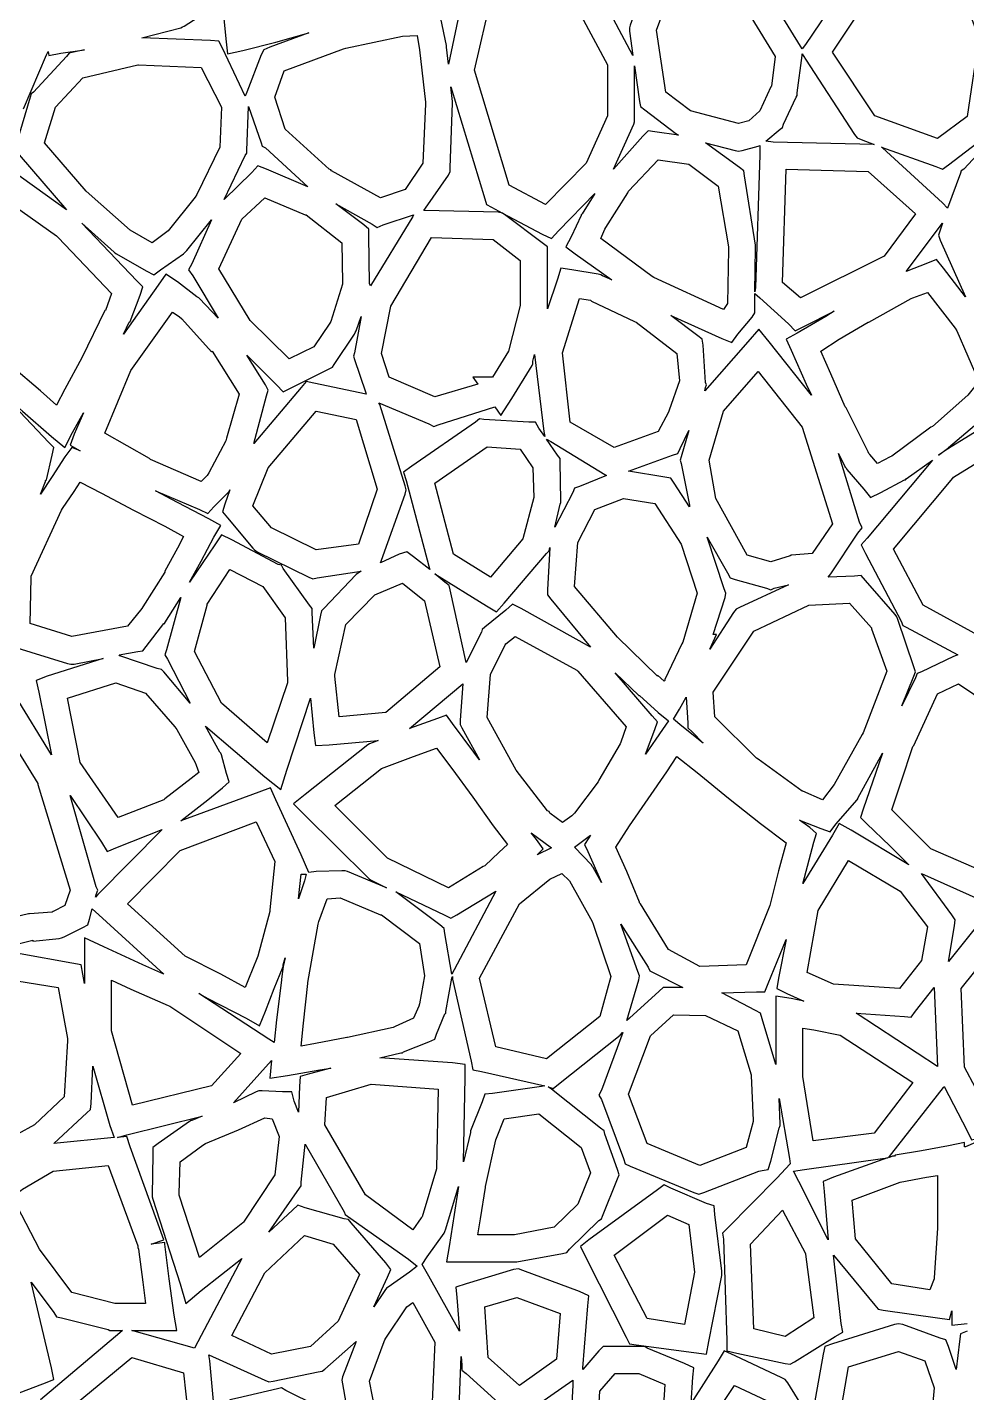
# Model space of a CAD drawing. Extents: x 0 to 84.1, y 0 to 54.9.
# Drawn here: x 31.41 to 41.2, y 13.55 to 27.77 of the extents above; entities that cross this region are included whole.
import ezdxf

# ---------------------------------------------------------------- set-up
doc = ezdxf.new("R2010")
doc.units = 0
doc.layers.add('Layer_1', color=7, linetype='CONTINUOUS')

msp = doc.modelspace()

# ---------------------------------------------------------------- linework, layer by layer
at = {"layer": 'Layer_1', "color": 7}
for points in [[(40.816389, 28.695038), (40.895764, 28.606843), (41.036875, 28.439274), (41.036875, 28.430468), (41.327917, 27.663177), (41.204444, 26.842771), (40.895764, 26.613465), (40.243125, 26.85159), (39.802153, 27.513049), (40.340139, 28.324437), (40.348944, 28.333243), (40.631166, 28.553729), (40.816375, 28.69484), (40.816389, 28.695038)], [(37.932431, 28.456969), (37.923625, 28.43933), (37.69432, 27.795511), (37.685514, 27.769066), (37.685514, 27.733789), (37.720792, 27.478025), (37.403292, 28.077747), (37.376848, 28.130664), (37.315112, 28.148303), (37.271015, 28.157108), (37.297459, 28.165913), (37.59732, 28.21001), (37.641417, 28.21001), (37.667861, 28.236455), (37.932445, 28.456941), (37.932431, 28.456969)], [(40.066736, 28.404081), (39.519931, 27.592692), (39.484653, 27.548594), (39.467014, 27.575039), (38.964306, 28.395247), (39.405278, 28.095386), (39.475833, 28.042469), (39.555208, 28.086566), (39.749236, 28.1924), (39.758041, 28.201205), (40.066722, 28.404052), (40.066736, 28.404081)], [(33.425694, 28.18334), (33.478611, 27.654174), (33.49625, 27.495424), (33.655, 27.530702), (33.998958, 27.618896), (34.342917, 27.71591), (33.937222, 27.565979), (33.875486, 27.539535), (33.849042, 27.486618), (33.699111, 27.098563), (33.681472, 27.054466), (33.443347, 27.557174), (33.40807, 27.62773), (33.319875, 27.636535), (32.6055, 27.662979), (33.011195, 27.768812), (33.028834, 27.777618), (33.046472, 27.786423), (33.337514, 27.971631), (33.381611, 27.998076), (33.39925, 28.059812), (33.425694, 28.183284), (33.425694, 28.18334)], [(35.992139, 28.29812), (35.798111, 27.389717), (35.780472, 27.566106), (35.780472, 27.574912), (35.780472, 27.583717), (35.718736, 27.865939)], [(38.152917, 28.245062), (38.761458, 28.192146), (39.202431, 27.468951), (39.167153, 27.160271), (39.158347, 27.151465), (39.043695, 26.904521), (38.929042, 26.798688), (38.823209, 26.772243), (38.3205, 26.904535), (38.064736, 27.098563), (37.967722, 27.742382), (38.152931, 28.245091), (38.152917, 28.245062)], [(36.247917, 28.095174), (37.182778, 27.892327), (37.456181, 27.380799), (37.456181, 26.851633), (37.235694, 26.357744), (36.812361, 25.925591), (36.433125, 26.128438), (36.071528, 27.327883), (36.247917, 28.095174), (36.247917, 28.095174)], [(35.471806, 27.689466), (35.49825, 27.539535), (35.559986, 26.99273), (35.559986, 26.983924), (35.559986, 26.975119), (35.533542, 26.357758), (35.348333, 26.084355), (35.092569, 25.996161), (34.581042, 26.278383), (34.572236, 26.287188), (34.554597, 26.295993), (34.095986, 26.710507), (33.990153, 27.045646), (34.087167, 27.319049), (34.704528, 27.548355), (34.730972, 27.55716), (35.321875, 27.680632), (35.471806, 27.689437), (35.471806, 27.689466)], [(32.005764, 27.539549), (31.891111, 27.513105), (31.847014, 27.5043), (31.82057, 27.469022), (31.476611, 27.098605), (31.450167, 27.080966), (31.441362, 27.045689), (31.300251, 26.578258)], [(31.370792, 26.92216), (31.608917, 27.486604), (31.626556, 27.521882), (31.635361, 27.477785), (31.758834, 27.504229), (32.005778, 27.539507), (32.005764, 27.539549)], [(39.484653, 27.495466), (39.519931, 27.442549), (40.031458, 26.657619), (40.057903, 26.622341), (40.102, 26.604702), (40.234291, 26.551786), (39.184778, 26.57823), (39.105403, 26.587035), (39.255333, 26.710507), (39.281777, 26.728146), (39.290583, 26.763424), (39.422874, 27.045646), (39.43168, 27.063285), (39.43168, 27.089729), (39.484596, 27.477785), (39.484596, 27.495424), (39.484653, 27.495466)], [(32.561389, 27.380799), (32.570194, 27.380799), (33.222833, 27.354355), (33.4345, 26.939841), (33.416861, 26.525327), (33.178736, 26.031438), (33.161097, 26.004994), (32.878875, 25.652216), (32.711305, 25.528744), (32.482, 25.661036), (32.023389, 26.06673), (31.591236, 26.569439), (31.705889, 26.939855), (31.988111, 27.248536), (32.561375, 27.380827), (32.561389, 27.380799)], [(37.738403, 27.371994), (37.791319, 27.001577), (37.800125, 26.948661), (37.844222, 26.913383), (38.170541, 26.666438), (38.196986, 26.648799), (37.950041, 26.684077), (37.879486, 26.692883), (37.826569, 26.639966), (37.517888, 26.296008), (37.729555, 26.763438), (37.73836, 26.789882), (37.73836, 26.82516), (37.73836, 27.371966), (37.738403, 27.371994)], [(41.574861, 27.389605), (42.015833, 26.498841), (42.033472, 26.463563), (41.601319, 26.631132), (41.513125, 26.657577), (41.451389, 26.59584), (41.169167, 26.295979), (41.142722, 26.27834), (41.133917, 26.251896), (41.001625, 25.890299), (40.948709, 25.943216), (40.322528, 26.51648), (40.313723, 26.525285), (40.878167, 26.322438), (40.948723, 26.295993), (41.010459, 26.340091), (41.424973, 26.657591), (41.46907, 26.692868), (41.477875, 26.745785), (41.574889, 27.389605), (41.574861, 27.389605)], [(35.824583, 27.151451), (36.177361, 25.987285), (36.195, 25.925549), (36.247917, 25.899104), (36.362569, 25.837368), (36.777083, 25.616882), (36.874097, 25.572785), (36.944653, 25.65216), (37.323889, 26.040215), (37.191597, 25.828549), (37.182792, 25.819743), (37.182792, 25.810938), (37.076959, 25.590452), (37.024042, 25.484619), (37.121056, 25.414063), (37.500292, 25.14066), (37.403278, 25.184758), (37.385639, 25.193563), (37.359195, 25.202368), (37.085792, 25.246465), (36.971139, 25.264104), (36.935862, 25.149452), (36.830028, 24.840771), (36.830028, 25.414035), (36.830028, 25.48459), (36.777112, 25.528688), (36.397875, 25.81091), (36.362598, 25.837354), (36.3185, 25.846159), (35.551209, 25.863798), (35.542403, 25.863798), (35.560042, 25.890243), (35.798167, 26.234201), (35.815806, 26.269479), (35.815806, 26.313576), (35.84225, 26.983854), (35.84225, 26.992659), (35.84225, 27.001464), (35.824612, 27.151395), (35.824583, 27.151451)], [(33.716736, 26.948604), (33.849028, 26.569368), (33.857833, 26.53409), (33.893111, 26.516451), (34.334083, 26.110757), (33.90193, 26.295965), (33.813736, 26.331243), (33.752, 26.260687), (33.460958, 25.978465), (33.681444, 26.437076), (33.699083, 26.463521), (33.699083, 26.489965), (33.716722, 26.948576), (33.716736, 26.948604)], [(38.479236, 26.569481), (38.787917, 26.490106), (38.823194, 26.481301), (38.858472, 26.490106), (39.026042, 26.534203), (39.043681, 26.543008), (39.043681, 26.445995), (38.999583, 25.061342), (38.990778, 25.017245), (38.999583, 25.475856), (38.999583, 25.493495), (38.999583, 25.5023), (38.884931, 26.225494), (38.876125, 26.278411), (38.832028, 26.313689), (38.47925, 26.569453), (38.479236, 26.569481)], [(31.326723, 26.445966), (31.820612, 25.872702), (31.123876, 26.366591)], [(37.985347, 26.393134), (38.302847, 26.349037), (38.611528, 26.119732), (38.717361, 25.484732), (38.717361, 25.458287), (38.708556, 24.893843), (38.664444, 24.831937), (37.94125, 25.167076), (37.923611, 25.175882), (37.385625, 25.572757), (37.429722, 25.669771), (37.438528, 25.687409), (37.667833, 26.049007), (37.676667, 26.06666), (37.985347, 26.392979), (37.985347, 26.393134)], [(39.317083, 26.296149), (40.172569, 26.269704), (40.666458, 25.828732), (40.340139, 25.38776), (39.467014, 24.955607), (39.281806, 25.114357), (39.317083, 26.296163), (39.317083, 26.296149)], [(31.079722, 26.049232), (31.714722, 25.599441), (31.732361, 25.581802), (32.287986, 24.999719), (32.22625, 24.82333), (32.217445, 24.82333), (31.97932, 24.329441), (31.802931, 24.003121), (31.714736, 23.835552), (31.547167, 23.985482), (31.247306, 24.241246), (31.2385, 24.250052), (30.815167, 24.646927), (30.806362, 24.655732), (30.647612, 24.84976), (30.824001, 25.572954), (30.824001, 25.58176), (31.079765, 26.04919), (31.079722, 26.049232)], [(33.884306, 25.996118), (34.307639, 25.819729), (34.316444, 25.819729), (34.686861, 25.528688), (34.695666, 25.114174), (34.695666, 25.096535), (34.572194, 24.708479), (34.563389, 24.69084), (34.395819, 24.443896), (34.140055, 24.320424), (33.734361, 24.717299), (33.408041, 25.255285), (33.646166, 25.775632), (33.884291, 25.996118), (33.884306, 25.996118)], [(34.625139, 25.934382), (35.004375, 25.722715), (35.057292, 25.687438), (35.119028, 25.713882), (35.436528, 25.819715), (35.427722, 25.802076), (34.98675, 25.078882), (34.977945, 25.105326), (34.96914, 25.599215), (34.96914, 25.669771), (34.916223, 25.713868), (34.625181, 25.934354), (34.625139, 25.934382)], [(33.328681, 25.766827), (33.125833, 25.308216), (33.090556, 25.24648), (33.134653, 25.184743), (33.399236, 24.743771), (33.205208, 24.946618), (33.196403, 24.955424), (33.178764, 24.964229), (32.975917, 25.122979), (32.852445, 25.202354), (32.77307, 25.087701), (32.411472, 24.576174), (32.473209, 24.699646), (32.482014, 24.708451), (32.587847, 24.981854), (32.614291, 25.070048), (32.552555, 25.131784), (31.979291, 25.731507), (32.31443, 25.431646), (32.323236, 25.42284), (32.340875, 25.414035), (32.649555, 25.237646), (32.72893, 25.193549), (32.799486, 25.246465), (33.037611, 25.414035), (33.05525, 25.431674), (33.072888, 25.449313), (33.328652, 25.766813), (33.328681, 25.766827)], [(40.948681, 25.731549), (40.922236, 25.660993), (40.904597, 25.608077), (40.922236, 25.55516), (41.18682, 24.964257), (40.957514, 25.264118), (40.886959, 25.352313), (40.789945, 25.317035), (40.569459, 25.228841), (40.948695, 25.731549), (40.948681, 25.731549)], [(35.621736, 25.581647), (36.265556, 25.564008), (36.547778, 25.343522), (36.547778, 24.876091), (36.424306, 24.399841), (36.256736, 24.126438), (36.053889, 24.126438), (36.106806, 24.055883), (35.657014, 23.923591), (35.180764, 24.126438), (35.101389, 24.373383), (35.198403, 24.867272), (35.621736, 25.581647), (35.621736, 25.581647)], [(37.165139, 24.946774), (37.279792, 24.929135), (37.288597, 24.920329), (37.738389, 24.708663), (37.756028, 24.699857), (38.179361, 24.373538), (38.205805, 24.091316), (38.099972, 23.782635), (38.091166, 23.764996), (37.985333, 23.562149), (37.526722, 23.39458), (37.068111, 23.659163), (36.988736, 24.382357), (37.165125, 24.946802), (37.165139, 24.946774)], [(38.990764, 24.999662), (39.043681, 24.955565), (39.343542, 24.682162), (39.414097, 24.611607), (39.502292, 24.655704), (39.819792, 24.814454), (39.731597, 24.761537), (39.431736, 24.585148), (39.317083, 24.523412), (39.37, 24.408759), (39.52875, 24.055982), (39.581667, 23.941329), (39.140694, 24.496954), (39.034861, 24.629245), (38.920208, 24.496954), (38.470417, 23.985426), (38.479222, 24.020704), (38.488027, 24.047148), (38.479222, 24.073592), (38.452778, 24.461648), (38.443972, 24.523384), (38.399875, 24.558662), (38.117653, 24.770328), (38.64682, 24.532203), (38.752653, 24.488106), (38.814389, 24.576301), (38.96432, 24.752689), (38.990764, 24.796787), (38.990764, 24.840884), (38.990764, 24.999634), (38.990764, 24.999662)], [(40.789931, 25.008467), (41.080972, 24.638051), (41.098611, 24.611607), (41.327917, 24.08244), (41.213264, 23.941329), (40.842847, 23.615009), (40.825208, 23.606204), (40.419514, 23.306343), (40.401875, 23.297538), (40.269583, 23.226982), (40.190208, 23.323996), (40.181403, 23.332801), (40.172598, 23.35044), (39.943292, 23.809051), (39.934487, 23.817857), (39.784556, 24.161815), (39.678723, 24.39994), (39.872751, 24.523412), (40.172612, 24.699801), (40.181417, 24.699801), (40.622389, 24.946745), (40.640028, 24.955551), (40.789959, 25.008467), (40.789931, 25.008467)], [(32.922986, 24.805521), (32.993542, 24.761424), (33.019986, 24.73498), (33.328666, 24.391022), (33.337472, 24.399827), (33.619694, 23.950035), (33.487402, 23.491424), (33.478597, 23.46498), (33.302208, 23.129841), (33.284569, 23.103397), (33.222833, 23.041661), (32.693666, 23.270966), (32.684861, 23.279772), (32.217431, 23.544355), (32.490833, 24.196994), (32.508472, 24.223438), (32.922986, 24.805521), (32.922986, 24.805521)], [(34.889722, 24.761438), (34.819167, 24.382202), (34.810361, 24.346924), (34.819167, 24.311647), (34.933819, 23.976508), (34.942625, 23.950064), (34.395819, 24.064716), (34.316444, 24.082355), (34.263528, 24.020619), (33.769639, 23.438536), (33.90193, 23.932425), (33.919569, 23.994161), (33.893125, 24.047077), (33.699097, 24.355758), (34.007778, 24.047077), (34.078333, 23.976522), (34.166528, 24.020619), (34.554583, 24.214647), (34.589861, 24.232286), (34.6075, 24.25873), (34.819167, 24.57623), (34.827972, 24.593869), (34.836777, 24.611508), (34.889694, 24.761438), (34.889722, 24.761438)], [(36.697708, 24.364521), (36.794722, 23.561952), (36.803528, 23.509035), (36.741791, 23.597229), (36.706514, 23.658965), (36.635958, 23.658965), (36.168528, 23.68541), (36.12443, 23.694215), (36.080333, 23.658937), (35.418875, 23.200326), (35.33068, 23.13859), (35.357125, 23.050396), (35.59525, 22.159632), (35.604055, 22.124354), (35.436485, 22.256646), (35.36593, 22.309562), (35.286555, 22.283118), (35.092527, 22.194924), (35.101332, 22.221368), (35.348277, 22.909284), (35.357082, 22.953382), (35.348277, 22.997479), (35.083694, 23.844146), (35.074888, 23.861784), (35.595235, 23.641298), (35.648152, 23.614854), (35.692249, 23.632493), (36.283152, 23.817701), (36.344888, 23.729507), (36.459541, 23.905896), (36.671208, 24.249854), (36.680013, 24.267493), (36.680013, 24.293937), (36.697652, 24.364493), (36.697708, 24.364521)], [(39.026042, 24.188189), (39.484653, 23.606105), (39.802153, 22.600689), (39.590486, 22.292008), (39.378819, 22.274369), (39.370014, 22.274369), (39.361209, 22.265564), (39.158362, 22.203828), (38.911417, 22.274383), (38.585098, 22.865286), (38.514542, 23.262161), (38.664473, 23.773689), (39.02607, 24.188203), (39.026042, 24.188189)], [(31.150278, 23.958925), (31.361944, 23.773717), (31.661806, 23.509134), (31.802917, 23.394481), (31.882292, 23.553231), (31.996944, 23.756078), (31.899931, 23.535592), (31.855833, 23.420939), (31.961667, 23.359203), (31.873472, 23.394481), (31.802917, 23.297467), (31.670625, 23.09462), (31.547153, 22.909411), (31.600069, 23.041703), (31.600069, 23.050508), (31.608875, 23.059314), (31.670611, 23.315078), (31.68825, 23.394453), (31.635333, 23.447369), (31.150264, 23.958897), (31.150278, 23.958925)], [(34.422292, 23.773731), (34.836806, 23.685537), (35.057292, 22.962342), (34.863264, 22.389078), (34.422292, 22.327342), (33.954861, 22.556648), (33.760833, 22.785953), (33.919583, 23.182828), (34.422292, 23.773731), (34.422292, 23.773731)], [(41.698333, 23.808952), (41.010417, 23.385619), (40.904583, 23.315064), (41.001597, 23.385619), (41.010403, 23.385619), (41.010403, 23.394424), (41.416097, 23.738383)], [(36.821181, 23.482605), (36.865278, 23.456161), (37.429722, 23.112202), (37.447361, 23.103397), (37.165139, 22.988744), (37.112222, 22.971105), (37.094583, 22.927008), (36.909375, 22.565411), (36.962292, 22.803536), (36.971111, 22.821104), (36.971111, 22.838743), (36.962306, 23.244437), (36.962306, 23.279715), (36.935862, 23.314993), (36.821209, 23.482562), (36.821181, 23.482605)], [(38.302847, 23.570771), (38.223472, 23.297368), (38.214667, 23.26209), (38.223472, 23.226813), (38.311667, 22.79466), (38.311667, 22.777021), (38.152917, 23.023965), (38.117639, 23.076882), (38.055903, 23.085687), (37.676667, 23.147424), (38.135278, 23.314993), (38.188194, 23.332632), (38.214639, 23.385549), (38.302833, 23.570757), (38.302847, 23.570771)], [(41.733611, 23.500244), (41.804167, 23.385591), (41.812972, 23.376786), (42.024639, 22.944633), (42.033444, 22.926994), (42.209833, 22.389008), (41.962888, 21.886299), (41.645388, 21.533522), (41.354347, 21.418869), (40.745805, 21.754008), (40.437125, 22.336091), (41.054486, 23.076924), (41.063291, 23.08573), (41.733569, 23.500244), (41.733611, 23.500244)], [(36.203819, 23.40323), (36.547778, 23.376786), (36.680069, 23.182758), (36.688875, 22.874077), (36.574222, 22.441924), (36.239083, 22.045049), (35.851028, 22.283174), (35.657, 23.024008), (36.203805, 23.403244), (36.203819, 23.40323)], [(39.863889, 23.332674), (39.934444, 23.191563), (39.94325, 23.182758), (39.952055, 23.165119), (40.128444, 22.962272), (40.199, 22.874077), (40.304833, 22.926994), (40.551777, 23.059286), (40.560583, 23.059286), (40.569388, 23.068091), (40.842791, 23.262119), (40.163694, 22.45073), (40.101957, 22.380174), (40.146055, 22.29198), (40.516471, 21.586424), (40.53411, 21.542327), (40.569388, 21.524688), (41.107374, 21.233646), (41.063277, 21.216008), (40.728138, 21.057258), (40.684041, 21.039619), (40.666402, 20.995521), (40.525291, 20.70448), (40.648763, 21.01316), (40.666402, 21.057258), (40.648763, 21.110174), (40.481194, 21.604063), (40.472388, 21.630507), (40.454749, 21.656952), (40.146069, 22.009729), (40.101972, 22.062646), (40.031416, 22.053841), (39.758013, 22.045035), (39.784457, 22.080313), (40.06668, 22.503646), (40.110777, 22.556563), (40.084333, 22.618299), (39.863847, 23.332674), (39.863889, 23.332674)], [(31.961667, 23.032771), (32.182153, 22.918118), (32.517292, 22.741729), (32.843611, 22.57416), (33.037639, 22.468326), (32.975903, 22.344854), (32.843611, 22.106729), (32.843611, 22.097924), (32.614306, 21.736327), (32.6055, 21.718688), (32.45557, 21.533479), (31.873486, 21.427646), (31.441334, 21.559938), (31.450139, 22.036188), (31.450139, 22.053827), (31.767639, 22.741743), (31.776444, 22.759382), (31.899916, 22.935771), (31.961667, 23.032771), (31.961667, 23.032771)], [(33.522708, 22.953466), (33.469792, 22.803536), (33.443347, 22.724161), (33.496264, 22.662425), (33.760847, 22.344925), (33.778486, 22.327286), (33.804931, 22.309647), (34.342917, 22.045064), (34.387014, 22.027425), (34.431111, 22.03623), (34.889722, 22.106786), (34.863278, 22.089147), (34.836834, 22.071508), (34.501695, 21.71873), (34.475251, 21.692286), (34.466445, 21.648189), (34.39589, 21.30423), (34.378251, 21.674647), (34.378251, 21.718744), (34.351807, 21.754022), (34.078404, 22.133258), (34.060765, 22.168536), (34.025487, 22.177341), (33.540418, 22.433105), (33.434584, 22.486022), (33.364029, 22.380188), (33.099446, 21.992133), (33.222918, 22.212619), (33.355209, 22.459563), (33.425765, 22.583036), (33.302293, 22.653591), (32.975973, 22.821161), (32.746668, 22.944633), (33.205279, 22.750605), (33.293473, 22.706508), (33.355209, 22.777063), (33.513959, 22.935813), (33.522765, 22.953452), (33.522708, 22.953466)], [(37.62375, 22.8653), (37.950069, 22.812383), (38.223472, 22.38905), (38.391042, 21.877522), (38.241111, 21.365995), (38.232306, 21.348356), (38.055917, 20.977939), (38.055917, 20.969134), (38.047112, 20.960328), (37.976556, 21.022064), (37.976556, 21.013259), (37.562042, 21.418954), (37.11225, 21.94812), (37.147528, 22.406731), (37.323917, 22.75069), (37.623778, 22.865342), (37.62375, 22.8653)], [(36.856458, 22.353857), (36.830014, 21.912885), (36.830014, 21.859968), (36.865292, 21.815871), (37.279806, 21.313163), (36.556611, 21.718857), (36.468417, 21.762954), (36.397861, 21.701218), (36.177375, 21.524829), (36.150931, 21.498385), (36.142126, 21.471941), (35.983376, 21.154441), (35.815806, 21.912913), (35.807001, 21.95701), (35.762904, 21.992288), (35.65707, 22.080482), (36.195056, 21.745344), (36.30089, 21.683607), (36.380265, 21.771802), (36.821237, 22.292149), (36.847681, 22.318593), (36.856487, 22.353871), (36.856458, 22.353857)], [(38.496875, 22.459676), (38.708542, 22.08926), (38.734986, 22.036343), (38.787903, 22.018704), (39.114222, 21.93051), (39.158319, 21.912871), (39.193597, 21.93051), (39.343528, 21.965787), (38.832, 21.727662), (38.796722, 21.710023), (38.770278, 21.674746), (38.523333, 21.29551), (38.593889, 21.44544), (38.558611, 21.44544), (38.682083, 21.833496), (38.690889, 21.877593), (38.67325, 21.92169), (38.496861, 22.459676), (38.496875, 22.459676)], [(33.522708, 22.124594), (33.866667, 21.948205), (34.095972, 21.621885), (34.122416, 20.960427), (34.122416, 20.942788), (33.91075, 20.316608), (33.4345, 20.731122), (33.152278, 21.269108), (33.284569, 21.754177), (33.284569, 21.762982), (33.522694, 22.12458), (33.522708, 22.124594)], [(35.321875, 21.983327), (35.551181, 21.798119), (35.709931, 21.110202), (35.145486, 20.633952), (34.660417, 20.589855), (34.616319, 21.013189), (34.616319, 21.030827), (34.730972, 21.551175), (35.030833, 21.859855), (35.321875, 21.983327), (35.321875, 21.983327)], [(33.011181, 21.833439), (32.86125, 21.286634), (32.843611, 21.233717), (32.870055, 21.18962), (33.10818, 20.731009), (32.834778, 21.057328), (32.808333, 21.083772), (32.764236, 21.092578), (32.376181, 21.224869), (32.367375, 21.233675), (32.561403, 21.268952), (32.61432, 21.277758), (32.649597, 21.321855), (32.834806, 21.55998), (32.843611, 21.55998), (32.843611, 21.568785), (33.011181, 21.833369), (33.011181, 21.833439)], [(39.978542, 21.771745), (40.207847, 21.515982), (40.207847, 21.507176), (40.366597, 21.066204), (40.119653, 20.422385), (40.110847, 20.404746), (39.819806, 19.884398), (39.696334, 19.725648), (39.493486, 19.813843), (39.484681, 19.813843), (39.02607, 20.148982), (39.008431, 20.157787), (38.576278, 20.58994), (38.558639, 20.845704), (38.981973, 21.480704), (39.555237, 21.754107), (39.97857, 21.771745), (39.978542, 21.771745)], [(31.176736, 21.348271), (31.256111, 21.321827), (31.829375, 21.145438), (31.864653, 21.136633), (31.899931, 21.136633), (32.199792, 21.198369), (31.617708, 21.01316), (31.503056, 20.969063), (31.5295, 20.845591), (31.661791, 20.192952), (31.282555, 20.810313), (31.212, 20.924966), (31.097347, 20.85441), (30.859222, 20.722119), (31.035611, 20.889688), (31.070889, 20.916132), (31.079694, 20.96023), (31.176708, 21.348285), (31.176736, 21.348271)], [(36.494861, 21.427646), (37.138681, 21.074868), (37.147486, 21.066063), (37.650194, 20.48398), (37.597278, 20.32523), (37.588472, 20.307591), (37.367986, 19.928355), (37.359181, 19.910716), (37.112236, 19.584396), (37.085792, 19.557952), (36.988778, 19.487396), (36.856487, 19.58441), (36.847681, 19.602049), (36.830042, 19.610855), (36.503723, 20.034188), (36.203862, 20.580993), (36.23914, 21.030785), (36.38907, 21.339466), (36.397875, 21.348271), (36.494889, 21.427646), (36.494861, 21.427646)], [(32.332083, 20.942605), (32.640764, 20.836771), (32.949444, 20.483994), (32.967083, 20.457549), (33.161111, 20.113591), (33.169916, 20.087147), (33.196361, 20.007772), (33.116986, 19.946036), (32.843583, 19.734369), (32.834778, 19.725564), (32.358528, 19.540355), (31.961653, 20.113619), (31.829361, 20.783897), (32.332069, 20.942647), (32.332083, 20.942605)], [(35.948056, 20.933799), (35.921611, 20.554563), (35.921611, 20.510466), (35.93925, 20.475188), (36.124444, 20.139993), (36.062708, 20.219368), (35.842222, 20.519229), (35.780486, 20.607424), (35.683472, 20.572146), (35.392431, 20.466312), (35.948056, 20.933743), (35.948056, 20.933799)], [(37.535556, 21.048396), (37.7825, 20.810271), (37.791305, 20.810271), (37.985333, 20.633882), (38.091166, 20.545687), (38.02943, 20.457493), (37.853041, 20.201729), (37.950055, 20.457493), (37.9765, 20.536868), (37.923611, 20.598604), (37.535556, 21.048396), (37.535556, 21.048396)], [(41.11625, 20.933799), (41.742431, 20.510466), (41.830625, 19.460952), (41.460208, 18.940605), (40.825208, 19.214008), (40.595903, 19.443313), (40.419514, 19.619702), (40.516528, 19.910744), (40.64, 20.281104), (40.648805, 20.289909), (40.89575, 20.827896), (41.116236, 20.933729), (41.11625, 20.933799)], [(34.360556, 20.783827), (34.395833, 20.422229), (34.413472, 20.289938), (34.554583, 20.298743), (35.066111, 20.34284), (35.004375, 20.316396), (34.977931, 20.307591), (34.960292, 20.298785), (34.307653, 19.778438), (34.184181, 19.681424), (34.298834, 19.566771), (34.960292, 18.914133), (34.977931, 18.896494), (34.99557, 18.887688), (35.15432, 18.808313), (34.748625, 18.975883), (34.722181, 18.984688), (34.686903, 18.984688), (34.42232, 18.975883), (34.342945, 18.967077), (34.26357, 19.152286), (33.998987, 19.72555), (33.94607, 19.849022), (33.822598, 19.804925), (33.011209, 19.505064), (33.293431, 19.72555), (33.443362, 19.849022), (33.513917, 19.910758), (33.487473, 19.998952), (33.434556, 20.19298), (33.425751, 20.210619), (33.416946, 20.219424), (33.267015, 20.492827), (33.884376, 19.963661), (34.051946, 19.831369), (34.113682, 20.034216), (34.360626, 20.783869), (34.360556, 20.783827)], [(38.276389, 20.792632), (38.294028, 20.528049), (38.294028, 20.475132), (38.338125, 20.431035), (38.452778, 20.316382), (38.232292, 20.492771), (38.144097, 20.563326), (38.205833, 20.66916), (38.276389, 20.792632), (38.276389, 20.792632)], [(31.115, 20.54573), (31.520694, 19.893091), (31.520694, 19.884286), (31.855833, 18.781855), (31.802917, 18.623105), (31.679444, 18.561369), (31.670639, 18.552564), (31.432514, 18.534925), (31.423709, 18.534925), (31.159125, 18.473189), (30.912181, 18.534925), (30.550584, 19.064091), (30.541778, 19.08173), (30.347751, 19.443327), (30.189001, 19.734369), (30.35657, 19.901939), (30.594695, 20.140064), (30.6035, 20.140064), (30.973917, 20.466383), (31.115028, 20.545758), (31.115, 20.54573)], [(35.674653, 20.263522), (35.833403, 20.051855), (36.053889, 19.751994), (36.265556, 19.452133), (36.415486, 19.258105), (36.327292, 19.17873), (36.177361, 19.037619), (36.159722, 19.028814), (35.798125, 18.808327), (35.163125, 19.117008), (35.15432, 19.125813), (34.616334, 19.663799), (35.101403, 20.051855), (35.436542, 20.175327), (35.674667, 20.263522), (35.674653, 20.263522)], [(40.3225, 20.210633), (40.251944, 20.007786), (40.119653, 19.62855), (40.093209, 19.540355), (40.154945, 19.478619), (40.401889, 19.240494), (40.595917, 19.046467), (39.996195, 19.408064), (39.872722, 19.478619), (39.802167, 19.355147), (39.493486, 18.852439), (39.511125, 18.914175), (39.608139, 19.284592), (39.634583, 19.372786), (39.564028, 19.434522), (39.458194, 19.513897), (39.678681, 19.425703), (39.775694, 19.390425), (39.837431, 19.4698), (40.057917, 19.725564), (40.066722, 19.734369), (40.066722, 19.743174), (40.322486, 20.210605), (40.3225, 20.210633)], [(38.179375, 20.175384), (38.391042, 20.007814), (38.717361, 19.743231), (39.0525, 19.478648), (39.317083, 19.2758), (39.237708, 18.984759), (39.149514, 18.623161), (39.140709, 18.605523), (38.902584, 18.0058), (38.417514, 17.988161), (38.091195, 18.16455), (37.800153, 18.6408), (37.791348, 18.649606), (37.791348, 18.658411), (37.659056, 18.975911), (37.544403, 19.231675), (37.685514, 19.452161), (37.879542, 19.734383), (38.07357, 20.016605), (38.179403, 20.175355), (38.179375, 20.175384)], [(31.855833, 19.769576), (32.182153, 19.284507), (32.243889, 19.187493), (32.349722, 19.23159), (32.817153, 19.416799), (32.146875, 18.737701), (32.120431, 18.711257), (32.129236, 18.737701), (32.146875, 18.781799), (32.129236, 18.817076), (31.855833, 19.769576), (31.855833, 19.769576)], [(33.796111, 19.496216), (33.990139, 19.081702), (33.937222, 18.578994), (33.937222, 18.561355), (33.81375, 18.093924), (33.804945, 18.076285), (33.71675, 17.855799), (33.681472, 17.767605), (33.425709, 17.908716), (33.055292, 18.093924), (32.45557, 18.64073), (33.002375, 19.196355), (33.796125, 19.496216), (33.796111, 19.496216)], [(36.662431, 19.381605), (36.874097, 19.222855), (36.724167, 19.1523), (36.785903, 19.214036), (36.715347, 19.31105), (36.662431, 19.381605), (36.662431, 19.381605)], [(37.279792, 19.355161), (37.262153, 19.328717), (37.218056, 19.258161), (37.253333, 19.187606), (37.394444, 18.861286), (37.30625, 19.020036), (37.297445, 19.028842), (37.288639, 19.046481), (37.11225, 19.231689), (37.27982, 19.355161), (37.279792, 19.355161)], [(39.969722, 19.090493), (40.507708, 18.772993), (40.789931, 18.402577), (40.728194, 18.049799), (40.498889, 17.758757), (39.810972, 17.802854), (39.537569, 17.926327), (39.652222, 18.570146), (39.969722, 19.090493), (39.969722, 19.090493)], [(34.263542, 18.94941), (34.316458, 18.94941), (34.298819, 18.878855), (34.237083, 18.693646), (34.263528, 18.94941), (34.263542, 18.94941)], [(36.979931, 18.958216), (37.059306, 18.878841), (37.297431, 18.455507), (37.306236, 18.429063), (37.491444, 17.882258), (37.376791, 17.467744), (36.821166, 17.026771), (36.292, 17.150244), (36.124444, 17.864576), (36.538958, 18.640687), (36.856458, 18.896451), (36.979931, 18.958187), (36.979931, 18.958216)], [(40.728194, 18.958216), (41.460208, 18.631896), (41.548403, 18.587799), (41.477847, 18.57016), (41.43375, 18.561355), (41.398472, 18.526077), (41.010417, 18.041008), (41.072153, 18.411424), (41.080958, 18.47316), (41.04568, 18.526077), (40.72818, 18.95823), (40.728194, 18.958216)], [(34.669236, 18.702494), (35.092569, 18.526105), (35.101375, 18.526105), (35.49825, 18.226244), (35.551166, 17.891105), (35.49825, 17.600064), (35.489444, 17.573619), (35.436528, 17.450147), (35.2425, 17.361953), (35.224861, 17.353147), (34.748611, 17.247314), (34.739806, 17.247314), (34.413486, 17.185578), (34.263556, 17.159134), (34.29, 17.397259), (34.334097, 17.811773), (34.334097, 17.820578), (34.439931, 18.42912), (34.448736, 18.455564), (34.53693, 18.693689), (34.669222, 18.702494), (34.669236, 18.702494)], [(36.292014, 18.77305), (35.859861, 17.952841), (35.833417, 17.908744), (35.762861, 18.332077), (35.754056, 18.384994), (35.709959, 18.420272), (35.251348, 18.76423), (35.754056, 18.526105), (35.824612, 18.490827), (35.886348, 18.526105), (36.292042, 18.77305), (36.292014, 18.77305)], [(31.185541, 18.190952), (31.467764, 18.261508), (31.467764, 18.252702), (31.741166, 18.279147), (31.767611, 18.287952), (31.794055, 18.296757), (31.988083, 18.393771), (32.040999, 18.420215), (32.058638, 18.481952), (32.085082, 18.587785), (32.155638, 18.526049), (32.834735, 17.908688), (32.614249, 18.005702), (32.208555, 18.19091), (32.005707, 18.287924), (32.005707, 18.067438), (32.005707, 17.811674), (31.988069, 17.908688), (31.97043, 18.005702), (31.873416, 18.02334), (31.33543, 18.120354)], [(37.597292, 18.429148), (37.879514, 17.979356), (37.897153, 17.944078), (37.932431, 17.926439), (38.241111, 17.767689), (38.091181, 17.767689), (38.038264, 17.767689), (37.994167, 17.732412), (37.685486, 17.450189), (37.659042, 17.423745), (37.782514, 17.847079), (37.791319, 17.891176), (37.773681, 17.935273), (37.597292, 18.429162), (37.597292, 18.429148)], [(41.804167, 18.367454), (42.086389, 18.138148), (42.104028, 18.12051), (42.271597, 17.944121), (42.395069, 17.811829), (42.271597, 17.582523), (42.104028, 17.265023), (41.830625, 16.797593), (41.82182, 16.779954), (41.65425, 16.559468), (41.407306, 16.506551), (41.178, 16.938704), (41.142722, 17.758912), (41.583695, 18.305718), (41.804181, 18.367454), (41.804167, 18.367454)], [(39.317083, 18.270468), (39.237708, 17.864774), (39.220069, 17.758941), (39.325903, 17.706024), (39.502292, 17.626649), (39.37, 17.653093), (39.21125, 17.679537), (39.21125, 17.511968), (39.21125, 17.176829), (39.21125, 16.965162), (39.070139, 17.441412), (39.0525, 17.503148), (38.999583, 17.529593), (38.646806, 17.714801), (39.008403, 17.723606), (39.096597, 17.723606), (39.131875, 17.811801), (39.317083, 18.270412), (39.317083, 18.270468)], [(34.095972, 18.076299), (34.078333, 17.988105), (34.060694, 17.855813), (34.060694, 17.847008), (34.007778, 17.432494), (33.981334, 17.194369), (33.928417, 17.229647), (33.196403, 17.705897), (33.293417, 17.65298), (33.690292, 17.450133), (33.831403, 17.370758), (33.893139, 17.520689), (33.981334, 17.758814), (34.078347, 17.988119), (34.078347, 17.996924), (34.078347, 18.00573), (34.095986, 18.076285), (34.095972, 18.076299)], [(31.300208, 17.83816), (31.732361, 17.767605), (31.829375, 17.238438), (31.829375, 17.211994), (31.794097, 16.629911), (31.485417, 16.338869), (31.132639, 16.144841), (31.132639, 16.136036), (31.088542, 16.118397), (30.973889, 16.418258), (30.973889, 16.435897), (30.965084, 16.453536), (30.85925, 17.379577), (30.85925, 17.397216), (30.85925, 17.414855), (30.903347, 17.776452), (31.300222, 17.838189), (31.300208, 17.83816)], [(32.287986, 17.846966), (32.490833, 17.749952), (32.878889, 17.582382), (32.896528, 17.573577), (33.637361, 17.079688), (33.328681, 16.744549), (32.508472, 16.541702), (32.287986, 17.317813), (32.287986, 17.670591), (32.287986, 17.84698), (32.287986, 17.846966)], [(35.842222, 17.882215), (35.842222, 17.855771), (36.03625, 17.000285), (36.053889, 16.91209), (36.142083, 16.894452), (36.803542, 16.744521), (36.768264, 16.735716), (36.256736, 16.66516), (36.177361, 16.656355), (36.150917, 16.57698), (36.027445, 16.277119), (36.027445, 16.268313), (36.027445, 16.259508), (35.956889, 15.950827), (35.974528, 16.832772), (35.974528, 16.965064), (35.842222, 16.982632), (35.08375, 17.035549), (35.304236, 17.088465), (35.321875, 17.088465), (35.33068, 17.097271), (35.595264, 17.203104), (35.657, 17.229548), (35.674639, 17.282465), (35.762833, 17.494131), (35.771638, 17.502937), (35.771638, 17.520576), (35.833375, 17.864534), (35.842222, 17.882215), (35.842222, 17.882215)], [(40.860486, 17.767577), (40.895764, 16.947368), (40.049097, 17.502993), (40.551806, 17.467715), (40.622361, 17.45891), (40.666458, 17.520646), (40.860486, 17.767591), (40.860486, 17.767577)], [(38.144097, 17.485425), (38.479236, 17.47662), (38.814375, 17.31787), (38.955486, 16.859258), (38.955486, 16.850453), (38.973125, 16.383023), (38.973125, 16.374217), (38.902569, 16.100814), (38.4175, 15.915606), (37.870694, 16.144912), (37.676667, 16.656439), (37.905972, 17.264981), (38.144097, 17.485467), (38.144097, 17.485425)], [(39.581653, 13.252092), (39.334708, 13.648952), (39.308264, 13.68423), (39.272986, 13.701728), (38.787917, 13.931034), (38.673264, 13.98395), (38.611528, 13.878117), (38.329306, 13.437145), (38.346944, 13.710562), (38.35575, 13.807561), (38.258736, 13.851673), (37.87068, 14.010394), (37.844236, 14.028174), (37.817792, 14.028174), (37.473834, 14.028174), (37.412097, 14.028174), (37.368, 13.984063), (37.200431, 13.790035), (37.200431, 13.807533), (37.253347, 14.451367), (37.262153, 14.5572), (37.165139, 14.601283), (36.574236, 14.821769), (36.530139, 14.839408), (36.477222, 14.830603), (35.983333, 14.680658), (35.8775, 14.64538), (35.886305, 14.539547), (35.91275, 14.186769), (35.59525, 14.760047), (35.524694, 14.883519), (35.577611, 14.962894), (35.754, 15.209839), (35.762805, 15.227478), (35.77161, 15.253922), (35.903902, 15.694894), (35.859805, 15.403853), (35.806888, 15.068714), (35.780444, 14.909964), (35.948013, 14.909964), (36.221416, 14.909964), (36.485999, 14.909964), (36.503638, 14.909964), (36.512444, 14.909964), (36.988694, 14.998158), (37.032791, 15.006963), (37.059235, 15.042241), (37.367916, 15.342102), (37.39436, 15.359741), (37.403165, 15.386185), (37.561915, 15.774241), (37.579554, 15.818338), (37.561915, 15.871255), (37.429623, 16.241672), (37.420818, 16.276949), (37.38554, 16.303394), (36.874013, 16.709088), (36.838735, 16.735532), (36.891651, 16.717893), (36.944568, 16.761991), (37.588388, 17.273518), (37.614832, 17.299963), (37.614931, 17.300287)], [(37.614931, 17.300287), (37.394444, 16.700565), (37.368, 16.647648), (37.394444, 16.603551), (37.62375, 15.98619), (37.641389, 15.933273), (37.694306, 15.906829), (38.355764, 15.633426), (38.408681, 15.615787), (38.461597, 15.633426), (39.034861, 15.853912), (39.070139, 15.862718), (39.131875, 15.871523), (39.158319, 15.959717), (39.246514, 16.303676), (39.255319, 16.33012), (39.255319, 16.347759), (39.246514, 16.612342), (39.352347, 15.986162), (39.361152, 15.933245), (39.220041, 15.783314), (38.699694, 15.254148), (38.655597, 15.210051), (38.664402, 15.148314), (38.69968, 14.089981), (38.69968, 13.984148), (38.805513, 13.957619), (39.308222, 13.851786), (39.361138, 13.843037), (39.405235, 13.869566), (39.828569, 14.134177), (39.907944, 14.17826), (39.890305, 14.266455), (39.81093, 14.98083), (40.243083, 14.460482), (40.27836, 14.416399), (40.331277, 14.40765), (40.895722, 14.328261), (41.019194, 14.310764), (41.045638, 14.39893), (41.045638, 14.249013), (41.204388, 14.266511)], [(39.493472, 17.34437), (39.608125, 17.326731), (39.881528, 17.273815), (40.64, 16.779926), (40.234306, 16.250759), (39.599306, 16.171384), (39.493472, 16.841662), (39.493472, 17.176801), (39.493472, 17.34437), (39.493472, 17.34437)], [(32.093958, 16.94765), (32.270347, 16.330289), (32.314444, 16.206817), (31.688264, 16.145081), (32.032222, 16.462581), (32.0675, 16.497859), (32.076305, 16.559595), (32.093944, 16.94765), (32.093958, 16.94765)], [(33.954861, 17.009387), (33.937222, 16.824178), (34.122431, 16.850622), (34.457569, 16.912359), (34.572222, 16.929997), (34.351736, 16.868261), (34.254722, 16.841817), (34.245917, 16.735984), (34.237112, 16.4714), (34.193014, 16.586053), (34.16657, 16.683067), (34.069556, 16.683067), (33.85789, 16.691872), (33.822612, 16.691872), (33.796168, 16.683067), (33.558043, 16.568414), (33.954918, 17.009387), (33.954861, 17.009387)], [(34.995556, 16.762484), (35.692292, 16.709568), (35.674653, 15.889359), (35.674653, 15.880554), (35.524722, 15.377846), (35.515917, 15.36904), (35.427722, 15.245568), (34.933834, 15.607165), (34.5105, 16.339179), (34.528139, 16.621402), (34.99557, 16.762513), (34.995556, 16.762484)], [(40.966319, 16.735687), (41.204444, 16.277076), (41.248542, 16.180062), (41.354375, 16.206507), (41.451389, 16.224146), (41.186806, 16.109493), (41.178, 16.109493), (41.178, 16.15359), (41.010431, 16.118312), (40.728209, 16.065396), (40.454806, 16.021298), (40.446, 16.012493), (40.428362, 16.012493), (40.384264, 15.994854), (40.419542, 16.038951), (40.957528, 16.726868), (40.966334, 16.735673), (40.966319, 16.735687)], [(33.231667, 16.42712), (33.125833, 16.383023), (33.117028, 16.383023), (33.099389, 16.374217), (32.77307, 16.144912), (32.720153, 16.100814), (32.720153, 16.030259), (32.711348, 15.606926), (32.711348, 15.589287), (32.720153, 15.562842), (33.002375, 14.680884), (33.064111, 14.478051), (33.222861, 14.610328), (33.646195, 14.945481), (33.222861, 14.142912), (33.152306, 14.010606), (32.499667, 14.195829), (32.543764, 14.195829), (32.799528, 14.195829), (32.967097, 14.195829), (32.940653, 14.354579), (32.887737, 14.733829), (32.843639, 15.095412), (32.843639, 15.113051), (32.702528, 15.095412), (32.83482, 15.139509), (32.482042, 16.109648), (32.446764, 16.215481), (32.34975, 16.206676), (32.446764, 16.23312), (33.231695, 16.427148), (33.231667, 16.42712)], [(33.884306, 16.409481), (33.963681, 16.400676), (34.034236, 16.215467), (33.990139, 15.818592), (33.663819, 15.324703), (33.655014, 15.315898), (33.205222, 14.954301), (32.993556, 15.60694), (32.993556, 15.624579), (33.002361, 15.950898), (33.240486, 16.127287), (33.26693, 16.144926), (33.610889, 16.286037), (33.884291, 16.409509), (33.884306, 16.409481)], [(36.741806, 16.453536), (37.182778, 16.100758), (37.279792, 15.836175), (37.1475, 15.509855), (36.900556, 15.27173), (36.486042, 15.192355), (36.221458, 15.192355), (36.106806, 15.192355), (36.13325, 15.359925), (36.186166, 15.686244), (36.186166, 15.695049), (36.292, 16.180119), (36.300805, 16.197758), (36.38018, 16.400605), (36.741777, 16.453522), (36.741806, 16.453536)], [(34.307639, 16.136135), (34.713333, 15.430579), (34.722139, 15.404135), (34.748583, 15.386496), (35.383583, 14.936704), (35.471777, 14.866149), (35.392402, 14.804413), (35.171916, 14.645648), (35.154277, 14.6369), (35.136638, 14.610371), (35.021986, 14.442815), (35.163097, 14.751482), (35.198375, 14.830871), (35.145458, 14.901426), (34.783861, 15.31594), (34.757416, 15.351218), (34.713319, 15.360023), (34.307625, 15.474676), (34.22825, 15.50112), (34.175333, 15.448204), (33.928389, 15.218898), (34.245889, 15.677509), (34.263528, 15.703954), (34.263528, 15.739231), (34.307625, 16.136106), (34.307639, 16.136135)], [(40.375417, 15.995052), (39.810972, 15.792204), (39.705139, 15.748107), (39.713944, 15.642274), (39.758041, 15.139566), (39.449361, 15.748107), (39.396444, 15.853941), (39.511097, 15.871579), (40.322486, 15.986232), (40.375403, 15.995038), (40.375417, 15.995052)], [(32.252708, 15.915691), (32.561389, 15.077844), (32.561389, 15.060205), (32.570194, 15.042566), (32.614291, 14.698622), (32.640736, 14.478121), (32.543722, 14.478121), (32.323236, 14.478121), (31.873444, 14.592788), (31.538305, 15.042566), (31.309, 15.483538), (31.300194, 15.509982), (31.27375, 15.606996), (31.353125, 15.659913), (31.36193, 15.668718), (31.67943, 15.853926), (32.252694, 15.915663), (32.252708, 15.915691)], [(40.895764, 15.8099), (40.895764, 15.624691), (40.895764, 15.271914), (40.895764, 15.263108), (40.860486, 14.742761), (40.860486, 14.734012), (40.816389, 14.619345), (40.419514, 14.681067), (40.040278, 15.148512), (40.005, 15.554206), (40.507708, 15.739415), (40.781111, 15.792331), (40.895764, 15.80997), (40.895764, 15.8099)], [(38.047083, 15.7129), (37.976528, 15.659983), (37.262153, 15.139636), (37.173958, 15.069081), (37.226875, 14.963247), (37.650208, 14.1254), (37.685486, 14.054844), (37.756042, 14.046096), (38.355764, 13.966735), (38.488056, 13.949237), (38.5145, 14.081514), (38.646791, 14.769459), (38.646791, 14.787098), (38.646791, 14.813542), (38.576236, 15.404445), (38.567431, 15.49264), (38.488056, 15.519084), (38.117639, 15.677834), (38.047083, 15.713112), (38.047083, 15.7129)], [(38.082361, 15.395146), (38.302847, 15.298132), (38.364583, 14.804243), (38.25875, 14.257424), (37.870694, 14.319174), (37.526736, 14.980632), (38.082361, 15.395146), (38.082361, 15.395146)], [(39.281806, 15.448063), (39.519931, 14.998271), (39.519931, 14.989466), (39.608125, 14.327993), (39.308264, 14.133994), (38.981944, 14.213326), (38.946667, 15.095271), (39.281806, 15.448049), (39.281806, 15.448063)], [(34.298819, 15.183508), (34.598681, 15.095313), (34.872083, 14.777813), (34.651597, 14.29273), (34.360556, 14.028174), (33.954861, 13.948785), (33.540347, 14.142813), (33.884306, 14.795452), (34.298819, 15.183508), (34.298819, 15.183508)], [(30.665194, 13.296076), (31.573597, 13.640048), (31.68825, 13.684131), (31.661806, 13.807604), (31.450139, 14.698382), (31.450139, 14.698579)], [(31.450139, 14.698579), (31.688264, 14.381079), (31.714708, 14.336968), (31.767625, 14.328219), (32.252694, 14.204775), (32.270333, 14.196026), (32.287972, 14.196026), (32.402625, 14.196026), (32.376181, 14.169497), (31.547153, 13.472747)], [(36.5125, 14.53997), (36.962292, 14.372415), (36.927014, 13.896165), (36.538958, 13.622748), (36.212639, 13.913804), (36.177361, 14.442971), (36.5125, 14.53997), (36.5125, 14.53997)], [(35.427708, 14.487082), (35.657014, 14.072554), (35.621736, 13.296443), (35.339514, 13.102415), (35.039653, 13.349359), (34.977917, 13.666859), (35.127847, 14.081359), (35.136653, 14.099139), (35.145458, 14.116637), (35.365944, 14.442971), (35.42768, 14.487082), (35.427708, 14.487082)], [(41.204388, 14.187207), (41.133832, 14.160678), (41.125027, 14.081289), (41.089749, 13.790261), (41.010374, 14.0284), (40.98393, 14.098956), (40.922194, 14.116454), (40.534138, 14.257565), (40.490041, 14.266314), (40.445944, 14.257565), (39.802125, 14.054732), (39.72275, 14.028203), (39.705111, 13.948814), (39.590458, 13.30498)], [(34.836806, 14.081783), (34.695694, 13.711394), (34.686889, 13.676116), (34.695694, 13.640839), (34.76625, 13.243949), (34.104792, 13.570283), (34.060694, 13.596812), (34.016597, 13.588063), (33.602083, 13.491063), (33.522708, 13.473565), (33.505069, 13.394205), (33.390417, 13.041427), (33.311042, 13.87926), (33.302236, 13.940982), (33.88432, 13.676427), (33.928417, 13.658647), (33.972514, 13.667396), (34.439945, 13.764395), (34.484042, 13.773144), (34.510486, 13.790642), (34.836806, 14.08167), (34.836806, 14.081783)], [(40.490069, 13.976062), (40.763472, 13.879062), (40.860486, 13.59684), (40.834042, 13.296979), (40.631195, 13.155868), (40.084389, 13.085312), (39.881542, 13.314618), (39.969736, 13.81734), (40.490084, 13.976062), (40.490069, 13.976062)], [(32.499653, 13.914538), (33.037639, 13.755788), (33.134653, 12.865038), (32.958264, 12.424037), (32.367361, 12.618093), (31.820556, 13.350093), (32.499653, 13.914538), (32.499653, 13.914538)], [(35.904001, 13.217844), (35.930445, 13.923399), (35.930417, 13.923287)], [(35.930417, 13.923287), (35.939222, 13.835064), (35.939222, 13.782175), (35.983319, 13.746898), (36.433111, 13.341175)], [(36.60068, 13.33237), (37.094569, 13.676342), (37.094569, 13.623397), (37.059291, 13.006064)], [(37.535556, 13.747123), (37.7825, 13.747123), (38.055903, 13.632457), (38.029459, 13.253235), (38.029459, 13.235455), (37.923625, 12.953232), (37.756056, 12.89151), (37.350361, 13.085538), (37.376806, 13.561788), (37.535556, 13.747011), (37.535556, 13.747123)], [(38.779097, 13.623708), (39.114236, 13.464986), (39.405278, 13.006375), (39.387639, 12.812319), (39.131875, 12.600652), (38.717361, 12.397819), (38.57625, 12.512486), (38.514514, 13.218041), (38.779097, 13.623708), (38.779097, 13.623708)]]:
    msp.add_lwpolyline(points, dxfattribs=at)

doc.saveas('drawing.dxf')
